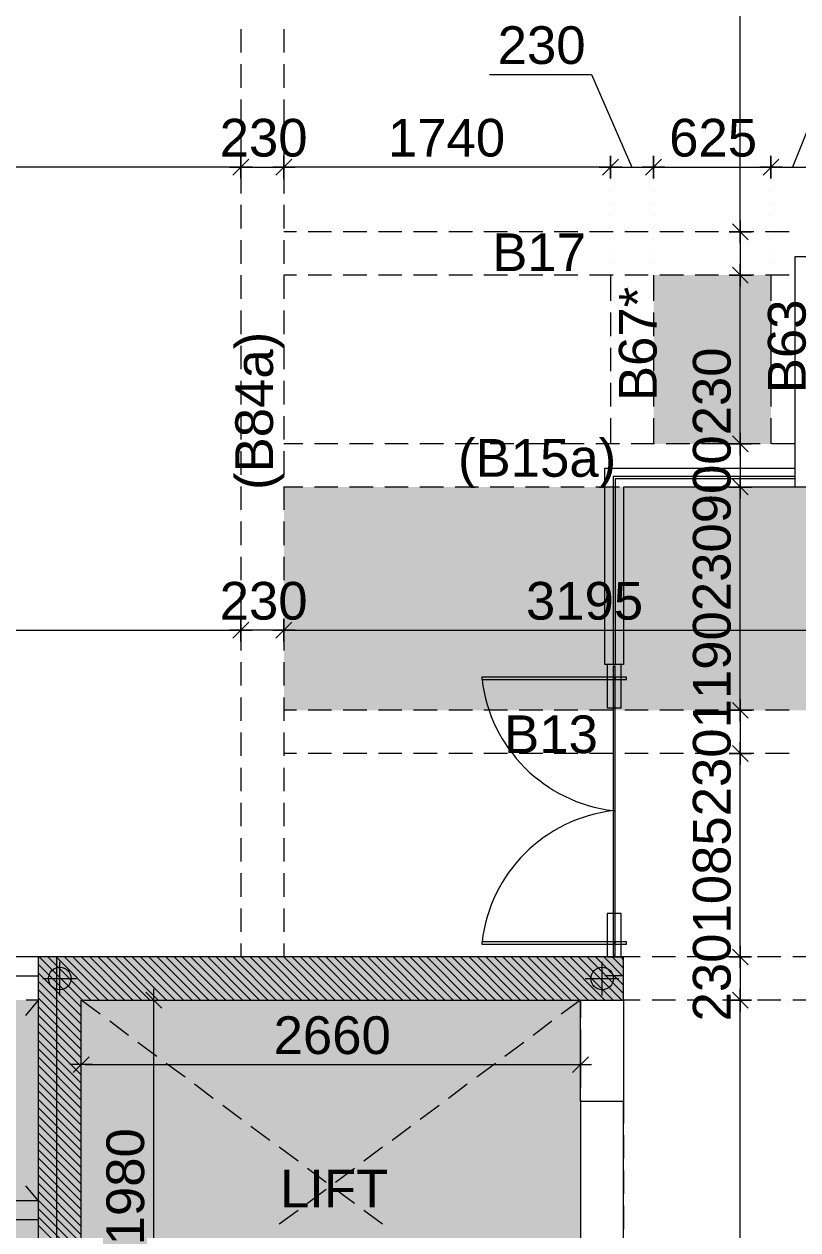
# Model space of a CAD drawing. Header units: millimetres. Extents: x -1303 to 98744, y -1303 to 90097.
# Drawn here: x 51084 to 55207, y 28153 to 34580 of the extents above; entities that cross this region are included whole.
import ezdxf

# ---------------------------------------------------------------- set-up
doc = ezdxf.new("R2010")
doc.units = ezdxf.units.MM
doc.layers.add('PDF_Geometry', color=7, linetype='Continuous')
doc.layers.add('PDF_Text', color=7, linetype='Continuous')
doc.layers.add('PDF_Solid Fills', color=192, linetype='Continuous', true_color=0xc2c0c0c0)
doc.styles.add('PDF ArialMT', font='arial.ttf')

msp = doc.modelspace()

# ---------------------------------------------------------------- hatches: boundary and pattern name
at = {"layer": 'PDF_Solid Fills', "true_color": 0x0000b2}
h = msp.add_hatch(color=33, dxfattribs=at)
h.paths.add_polyline_path([(22404.2843, 31942.72087), (22404.2843, 32112.74047), (19209.26177, 32112.74047), (19209.26177, 30922.67974), (22404.2843, 30922.67974), (22404.2843, 31642.7072), (21409.2932, 31642.7072), (21409.2932, 31942.72087)], flags=0)
h.paths.add_polyline_path([(11529.29261, 29607.70354), (11529.29261, 32397.68983), (12814.30857, 32397.68983), (12814.30857, 29607.70354)], flags=0)
h.paths.add_polyline_path([(12814.30857, 32627.71257), (12814.30857, 34142.75024), (8234.23832, 34142.75024), (8234.23832, 32627.71257)], flags=0)
h.paths.add_polyline_path([(12814.30857, 22167.74491), (12814.30857, 24957.72913), (11529.29261, 24957.72913), (11529.29261, 22167.74491)], flags=0)
h.paths.add_polyline_path([(8234.23832, 21937.72009), (8234.23832, 20422.68242), (12814.30857, 20422.68242), (12814.30857, 21937.72009)], flags=0)
h.paths.add_polyline_path([(21869.25605, 23642.75499), (21869.25605, 22452.69219), (19209.26177, 22452.69219), (19209.26177, 23642.75499)], flags=0)
h.paths.add_polyline_path([(23229.25373, 22452.69219), (23229.25373, 23642.75499), (25959.23687, 23642.75499), (25959.23687, 22452.69219)], flags=0)
h.paths.add_polyline_path([(32354.27376, 21952.6997), (32354.27376, 20422.68242), (36934.25928, 20422.68242), (36934.25928, 21952.6997)], flags=0)
h.paths.add_polyline_path([(33639.29074, 24957.72913), (33639.29074, 22182.72451), (32354.27376, 22182.72451), (32354.27376, 24957.72913)], flags=0)
h.paths.add_polyline_path([(26964.2984, 30922.67974), (26964.2984, 32112.74047), (30159.32092, 32112.74047), (30159.32092, 30922.67974)], flags=0)
h.paths.add_polyline_path([(28349.2614, 32342.68057), (28349.2614, 33242.7154), (27564.23691, 33242.7154), (27564.23691, 32342.68057)], flags=0)
h.paths.add_polyline_path([(40634.2682, 32627.71257), (40634.2682, 34142.75024), (36554.27309, 34142.75024), (36554.27309, 32627.71257)], flags=0)
h.paths.add_polyline_path([(36554.27309, 29607.70354), (36554.27309, 32397.68983), (37839.28802, 32397.68983), (37839.28802, 29607.70354)], flags=0)
h.paths.add_polyline_path([(41994.26382, 34142.75024), (41994.26382, 32627.71257), (46074.25892, 32627.71257), (46074.25892, 34142.75024)], flags=0)
h.paths.add_polyline_path([(46074.25892, 32397.68983), (46074.25892, 29607.70354), (44789.244, 29607.70354), (44789.244, 32397.68983)], flags=0)
h.paths.add_polyline_path([(45694.27273, 20422.68242), (45694.27273, 21952.6997), (50274.26033, 21952.6997), (50274.26033, 20422.68242)], flags=0)
h.paths.add_polyline_path([(48989.24127, 22182.72451), (48989.24127, 24957.72913), (50274.26033, 24957.72913), (50274.26033, 22182.72451)], flags=0)
h.paths.add_polyline_path([(52469.2958, 32112.74047), (52469.2958, 30922.67974), (55664.23361, 30922.67974), (55664.23361, 32112.74047)], flags=0)
h.paths.add_polyline_path([(55064.29717, 32342.68057), (55064.29717, 33242.7154), (54439.30655, 33242.7154), (54439.30655, 32342.68057)], flags=0)
h.paths.add_polyline_path([(63419.27024, 30922.67974), (63419.27024, 32112.74047), (60524.25933, 32112.74047), (60524.25933, 31222.69135), (60224.24978, 31222.69135), (60224.24978, 30922.67974)], flags=0)
h.paths.add_polyline_path([(60819.28118, 23642.75499), (60819.28118, 22452.69219), (63419.27024, 22452.69219), (63419.27024, 23642.75499)], flags=0)
h.paths.add_polyline_path([(56669.29721, 23642.75499), (56669.29721, 22452.69219), (59359.2507, 22452.69219), (59359.2507, 23642.75499)], flags=0)
h.paths.add_polyline_path([(71099.24354, 29607.70354), (71099.24354, 32397.68983), (69814.31126, 32397.68983), (69814.31126, 29607.70354)], flags=0)
h.paths.add_polyline_path([(71099.24354, 22167.74491), (71099.24354, 24957.72913), (69814.31126, 24957.72913), (69814.31126, 22167.74491)], flags=0)
h.paths.add_polyline_path([(69814.31126, 21937.72009), (69814.31126, 20422.68242), (74394.29472, 20422.68242), (74394.29472, 21937.72009)], flags=0)
h.paths.add_polyline_path([(69814.31126, 34142.75024), (69814.31126, 32627.71257), (74394.29472, 32627.71257), (74394.29472, 34142.75024)], flags=0)
at = {"layer": 'PDF_Solid Fills'}
msp.add_hatch(color=256, dxfattribs=at).paths.add_polyline_path([(56669.29721, 25187.75188), (51389.25565, 25187.75188), (51389.25565, 29377.68079), (54279.27061, 29377.68079), (54279.27061, 29607.70354), (51159.31349, 29607.70354), (51159.31349, 25187.75188), (50274.26033, 25187.75188), (50274.26033, 24957.72913), (51159.31349, 24957.72913), (56669.29721, 24957.72913)])
at = {"layer": 'PDF_Solid Fills', "true_color": 0x00007f}
h = msp.add_hatch(color=254, dxfattribs=at)
h.paths.add_polyline_path([(31469.30117, 29377.68079), (31469.30117, 25187.75188), (33129.31253, 25187.75188), (33129.31253, 29377.68079)], flags=0)
h.paths.add_polyline_path([(33359.25057, 25187.75188), (33359.25057, 29377.68079), (36934.25928, 29377.68079), (36934.25928, 25187.75188)], flags=0)
h.paths.add_polyline_path([(37164.2841, 25187.75188), (37164.2841, 29377.68079), (40934.27775, 29377.68079), (40934.27775, 25187.75188)], flags=0)
h.paths.add_polyline_path([(41164.30255, 25182.67534), (41164.30255, 29377.68079), (45464.24791, 29377.68079), (45464.24791, 25182.67534)], flags=0)
h.paths.add_polyline_path([(45694.27273, 29377.68079), (45694.27273, 25187.75188), (49039.2587, 25187.75188), (49039.2587, 29377.68079)], flags=0)
h.paths.add_polyline_path([(49269.28352, 25187.75188), (49269.28352, 29377.68079), (51159.31349, 29377.68079), (51159.31349, 25187.75188)], flags=0)
h.paths.add_polyline_path([(41164.30255, 21382.72041), (41164.30255, 24957.72913), (45464.24791, 24957.72913), (45464.24791, 21382.72041)], flags=0)
h.paths.add_polyline_path([(37164.2841, 24957.72913), (37164.2841, 21382.72041), (40934.27775, 21382.72041), (40934.27775, 24957.72913)], flags=0)
h.paths.add_polyline_path([(40934.27775, 19182.68898), (40934.27775, 21152.69766), (37164.2841, 21152.69766), (37164.2841, 18512.67482), (40864.28888, 18512.67482), (40864.28888, 19182.68898)], flags=0)
h.paths.add_polyline_path([(41164.30255, 21152.69766), (41164.30255, 18512.67482), (43234.25726, 18512.67482), (43234.25726, 21152.69766)], flags=0)
h.paths.add_polyline_path([(41164.30255, 18282.73679), (45464.24791, 18282.73679), (45464.24791, 15760.43508), (41164.30255, 15663.95813)], flags=0)
h.paths.add_polyline_path([(37164.2841, 18282.73679), (40934.27775, 18282.73679), (40934.27775, 15658.79481), (37164.2841, 15574.16518)], flags=0)
h.paths.add_polyline_path([(12814.30857, 29377.68079), (12814.30857, 25187.75188), (8234.23832, 25187.75188), (8234.23832, 29377.68079)], flags=0)
h.paths.add_polyline_path([(13044.24764, 25187.75188), (13044.24764, 29377.68079), (15954.23712, 29377.68079), (15954.23712, 25187.75188)], flags=0)
h.paths.add_polyline_path([(16184.2609, 29377.68079), (16184.2609, 25187.75188), (18909.25016, 25187.75188), (18909.25016, 29377.68079)], flags=0)
h.paths.add_polyline_path([(66559.28558, 25187.75188), (66559.28558, 29377.68079), (63649.29506, 29377.68079), (63649.29506, 25187.75188)], flags=0)
h.paths.add_polyline_path([(66789.30626, 25187.75188), (66789.30626, 29377.68079), (69584.28231, 29377.68079), (69584.28231, 25187.75188)], flags=0)
h.paths.add_polyline_path([(69814.31126, 29377.68079), (69814.31126, 25187.75188), (74394.29472, 25187.75188), (74394.29472, 29377.68079)], flags=0)

# ---------------------------------------------------------------- linework, layer by layer
at = {"layer": 'PDF_Geometry', "color": 9, "lineweight": 0, "true_color": 0xc0c0c0}
for points in [[(59993.71669, 37062.47235), (59993.71669, 29607.44939), (56568.7582, 29607.44939), (56568.7582, 25187.24567), (51259.09215, 25187.24567), (51259.09215, 29607.44939), (43873.46715, 29607.44939), (43873.46715, 29507.58809), (43991.1015, 29449.19241), (43991.1015, 28665.52331), (44062.18955, 28674.83133)], [(55894.25843, 37062.47235), (55894.25843, 32112.48633), (55193.52677, 32112.48633), (55193.52677, 33342.15521), (55793.55, 33342.15521)], [(55193.52677, 32112.48633), (54278.67969, 32112.48633), (54278.67969, 31167.17382), (54178.81425, 31167.17382), (54178.81425, 32212.3497), (55193.52677, 32212.3497)], [(55193.52677, 32168.34271), (54222.82331, 32168.34271), (54222.82331, 31167.17382)], [(55193.52677, 32156.49539), (54234.67063, 32156.49539), (54234.67063, 31167.17382)], [(54278.67969, 29607.44939), (54178.81425, 29607.44939)], [(48628.80502, 29077.66918), (48628.80502, 29507.58809), (50158.90701, 29507.58809), (50158.90701, 29207.15292), (50258.77245, 29207.15292), (50258.77245, 29507.58809), (51159.23084, 29507.58809), (51159.23084, 28307.53958), (50258.77245, 28307.53958), (50258.77245, 28607.12763), (50158.90701, 28607.12763), (50158.90701, 28307.53958), (48528.94371, 28307.53958), (48528.94371, 28207.6762), (51159.23084, 28207.6762), (51159.23084, 25187.24567), (50274.00412, 25187.24567), (50274.00412, 20282.11171)], [(54278.67969, 29507.58809), (54178.81425, 29507.58809)], [(51159.23084, 29376.41217), (51091.52714, 29296.01403)], [(51490.13351, 29301.93769), (51388.57796, 29377.25722)], [(54278.67969, 29377.25722), (54278.67969, 28837.31979), (54048.48545, 28837.31979), (54048.48545, 29377.25722), (53946.9299, 29301.93769)], [(51640.77258, 29189.37987), (51540.91128, 29264.69941)], [(53896.99925, 29264.69941), (53797.13794, 29189.37987)], [(51791.4158, 29077.66918), (51690.70324, 29152.14366)], [(53746.36016, 29152.14366), (53646.49473, 29077.66918)], [(51942.05488, 28965.95848), (51841.34646, 29040.4309)], [(53596.56408, 29040.4309), (53495.85565, 28965.95848)], [(52091.85097, 28853.40067), (51991.98553, 28928.7202)], [(53445.92499, 28928.7202), (53345.21244, 28853.40067)], [(52242.49006, 28741.68997), (52142.62875, 28816.16239)], [(53295.28178, 28816.16239), (53195.42048, 28741.68997)], [(52393.12914, 28629.97721), (52292.42071, 28704.4517)], [(53144.6427, 28704.4517), (53044.77726, 28629.97721)], [(52543.77235, 28518.26652), (52443.06392, 28592.741)], [(52994.8466, 28592.741), (52894.13818, 28518.26652)], [(52693.56431, 28405.7087), (52593.703, 28480.18319)], [(52844.20753, 28480.18319), (52744.34209, 28405.7087)], [(51091.52714, 28387.93772), (51159.23084, 28307.53958)], [(52693.56431, 28368.47249), (52593.703, 28293.99801)], [(52844.20753, 28293.99801), (52744.34209, 28368.47249)], [(52543.77235, 28256.7618), (52443.06392, 28182.28732)], [(52994.8466, 28182.28732), (52894.13818, 28256.7618)]]:
    msp.add_lwpolyline(points, dxfattribs=at)
at = {"layer": 'PDF_Geometry', "color": 122, "lineweight": 0, "true_color": 0x00b88a}
for points in [[(54900.70745, 33512.25953), (54900.70745, 33491.94924), (54900.70745, 37042.16206), (54900.70745, 37022.6989)], [(53563.55935, 34311.1665), (54106.87907, 34311.1665), (54323.53174, 33817.7733)], [(55895.10555, 34246.00004), (55350.93458, 34246.00004), (55179.13809, 33817.7733)], [(52198.481, 33817.7733), (52218.79541, 33817.7733), (49288.9161, 33817.7733), (49309.22638, 33817.7733)], [(52239.1057, 33817.7733), (52468.45281, 33817.7733)], [(54188.97146, 33817.7733), (52488.7631, 33817.7733), (52509.07338, 33817.7733)], [(54228.74903, 33817.7733), (54419.16569, 33817.7733)], [(54458.93914, 33817.7733), (55043.73068, 33817.7733)], [(55083.50826, 33817.7733), (55273.92492, 33817.7733), (55253.61051, 33817.7733)], [(54900.70745, 33472.48608), (54900.70745, 33242.29184)], [(54900.70745, 32382.45608), (54900.70745, 32362.14373), (54900.70745, 33221.98156), (54900.70745, 33202.51633)], [(54900.70745, 32342.68057), (54900.70745, 32112.48633)], [(54900.70745, 30962.37054), (54900.70745, 30942.06026), (54900.70745, 32092.17605), (54900.70745, 32072.71082)], [(49309.22638, 31349.12752), (49288.9161, 31349.12752), (52218.79541, 31349.12752), (52198.481, 31349.12752)], [(52468.45281, 31349.12752), (52239.1057, 31349.12752)], [(52509.07338, 31349.12752), (52488.7631, 31349.12752), (55643.75391, 31349.12752), (55623.44362, 31349.12752)], [(54900.70745, 30922.59503), (54900.70745, 30692.40286)], [(54900.70745, 29647.22698), (54900.70745, 29626.91462), (54900.70745, 30672.09051), (54900.70745, 30652.62528)], [(54900.70745, 29607.44939), (54900.70745, 29377.25722)], [(51716.09213, 29377.25722), (51835.42072, 29377.25722)], [(51818.4948, 29334.94241), (51733.01806, 29419.57204)], [(51775.33287, 29317.17143), (51775.33287, 29437.34509)], [(51775.33287, 27437.54661), (51775.33287, 27417.23632), (51775.33287, 29356.94694)], [(54900.70745, 25227.02118), (54900.70745, 25207.55595), (54900.70745, 29356.94694), (54900.70745, 29337.48171)], [(51430.89277, 29075.977), (51346.26314, 28991.34737)], [(51388.57796, 28973.57432), (51388.57796, 29093.74798)], [(54006.17064, 28991.34737), (54091.64739, 29075.977)], [(54048.48545, 29093.74798), (54048.48545, 28973.57432)], [(51448.66581, 29033.66219), (51328.49009, 29033.66219)], [(51408.88824, 29033.66219), (54029.0223, 29033.66219)], [(53989.24471, 29033.66219), (54108.57331, 29033.66219)]]:
    msp.add_lwpolyline(points, dxfattribs=at)
at = {"layer": 'PDF_Geometry', "color": 157, "lineweight": 0, "true_color": 0x3f5f7f}
for points in [[(52239.1057, 34553.20393), (52239.1057, 34428.80086)], [(52468.45281, 34553.20393), (52468.45281, 34428.80086)], [(52239.1057, 34366.17576), (52239.1057, 34240.92143)], [(52468.45281, 34366.17576), (52468.45281, 34240.92143)], [(52239.1057, 34178.29634), (52239.1057, 34053.88913)], [(52468.45281, 34178.29634), (52468.45281, 34053.88913)], [(52239.1057, 33991.26403), (52239.1057, 33866.01384)], [(52468.45281, 33991.26403), (52468.45281, 33866.01384)], [(52239.1057, 33803.38874), (52239.1057, 33678.13441)], [(52468.45281, 33803.38874), (52468.45281, 33678.13441)], [(52239.1057, 33616.35645), (52239.1057, 33491.10212)], [(52468.45281, 33616.35645), (52468.45281, 33491.10212)], [(52239.1057, 33428.47702), (52239.1057, 33303.22683)], [(52535.30939, 33472.48608), (52468.45281, 33472.48608)], [(52468.45281, 33428.47702), (52468.45281, 33303.22683)], [(52722.34169, 33472.48608), (52597.93449, 33472.48608)], [(52910.21698, 33472.48608), (52784.96679, 33472.48608)], [(53097.24928, 33472.48608), (52972.84208, 33472.48608)], [(53285.1287, 33472.48608), (53159.87437, 33472.48608)], [(53473.00399, 33472.48608), (53347.7538, 33472.48608)], [(53660.0363, 33472.48608), (53534.7861, 33472.48608)], [(53847.91572, 33472.48608), (53722.66139, 33472.48608)], [(54034.94389, 33472.48608), (53909.69369, 33472.48608)], [(54222.82331, 33472.48608), (54097.57311, 33472.48608)], [(54409.85561, 33472.48608), (54285.4484, 33472.48608)], [(54597.7309, 33472.48608), (54472.48071, 33472.48608)], [(54784.7632, 33472.48608), (54660.36013, 33472.48608)], [(54972.64263, 33472.48608), (54847.3883, 33472.48608)], [(55160.51792, 33472.48608), (55035.26772, 33472.48608)], [(52239.1057, 33241.44679), (52239.1057, 33116.19453)], [(52535.30939, 33242.29184), (52468.45281, 33242.29184)], [(52468.45281, 33241.44679), (52468.45281, 33116.19453)], [(52722.34169, 33242.29184), (52597.93449, 33242.29184)], [(52910.21698, 33242.29184), (52784.96679, 33242.29184)], [(53097.24928, 33242.29184), (52972.84208, 33242.29184)], [(53285.1287, 33242.29184), (53159.87437, 33242.29184)], [(53473.00399, 33242.29184), (53347.7538, 33242.29184)], [(53660.0363, 33242.29184), (53534.7861, 33242.29184)], [(53847.91572, 33242.29184), (53722.66139, 33242.29184)], [(54034.94389, 33242.29184), (53909.69369, 33242.29184)], [(54222.82331, 33242.29184), (54097.57311, 33242.29184)], [(54208.43462, 33242.29184), (54208.43462, 33105.19226)], [(54409.85561, 33242.29184), (54285.4484, 33242.29184)], [(54438.62886, 33242.29184), (54438.62886, 33105.19226)], [(54597.7309, 33242.29184), (54472.48071, 33242.29184)], [(54784.7632, 33242.29184), (54660.36013, 33242.29184)], [(54972.64263, 33242.29184), (54847.3883, 33242.29184)], [(55160.51792, 33242.29184), (55035.26772, 33242.29184)], [(55064.04097, 33242.29184), (55064.04097, 33105.19226)], [(52239.1057, 33053.56943), (52239.1057, 32928.31717)], [(52468.45281, 33053.56943), (52468.45281, 32928.31717)], [(54208.43462, 33042.56717), (54208.43462, 32917.3149)], [(54438.62886, 33042.56717), (54438.62886, 32917.3149)], [(55064.04097, 33042.56717), (55064.04097, 32917.3149)], [(52239.1057, 32865.69), (52239.1057, 32741.28487)], [(52468.45281, 32865.69), (52468.45281, 32741.28487)], [(54208.43462, 32854.68981), (54208.43462, 32729.43755)], [(54438.62886, 32854.68981), (54438.62886, 32729.43755)], [(55064.04097, 32854.68981), (55064.04097, 32729.43755)], [(52239.1057, 32678.65977), (52239.1057, 32553.40751)], [(52468.45281, 32678.65977), (52468.45281, 32553.40751)], [(54208.43462, 32667.65751), (54208.43462, 32542.40525)], [(54438.62886, 32667.65751), (54438.62886, 32542.40525)], [(55064.04097, 32667.65751), (55064.04097, 32542.40525)], [(52239.1057, 32490.78242), (52239.1057, 32366.37521)], [(52468.45281, 32490.78242), (52468.45281, 32366.37521)], [(54208.43462, 32479.78015), (54208.43462, 32342.68057)], [(54438.62886, 32479.78015), (54438.62886, 32342.68057)], [(55064.04097, 32479.78015), (55064.04097, 32342.68057)], [(52569.16124, 32342.68057), (52468.45281, 32342.68057)], [(52756.19354, 32342.68057), (52630.93921, 32342.68057)], [(52944.06883, 32342.68057), (52818.81864, 32342.68057)], [(53131.10113, 32342.68057), (53006.69393, 32342.68057)], [(53318.98055, 32342.68057), (53193.72623, 32342.68057)], [(53506.00873, 32342.68057), (53381.60565, 32342.68057)], [(53693.88815, 32342.68057), (53568.63795, 32342.68057)], [(53881.76757, 32342.68057), (53756.51324, 32342.68057)], [(54068.79574, 32342.68057), (53943.54554, 32342.68057)], [(54256.67516, 32342.68057), (54131.42496, 32342.68057)], [(54443.70746, 32342.68057), (54318.45314, 32342.68057)], [(54631.58275, 32342.68057), (54506.33256, 32342.68057)], [(54818.61505, 32342.68057), (54694.21198, 32342.68057)], [(55006.49448, 32342.68057), (54881.24015, 32342.68057)], [(55193.52677, 32342.68057), (55069.11957, 32342.68057)], [(52239.1057, 32303.75011), (52239.1057, 32178.49785)], [(52468.45281, 32303.75011), (52468.45281, 32178.49785)], [(52239.1057, 32115.87276), (52239.1057, 31990.6205)], [(52468.45281, 32115.87276), (52468.45281, 31990.6205)], [(52569.16124, 32112.48633), (52468.45281, 32112.48633)], [(52756.19354, 32112.48633), (52630.93921, 32112.48633)], [(52944.06883, 32112.48633), (52818.81864, 32112.48633)], [(53131.10113, 32112.48633), (53006.69393, 32112.48633)], [(53318.98055, 32112.48633), (53193.72623, 32112.48633)], [(53506.00873, 32112.48633), (53381.60565, 32112.48633)], [(53693.88815, 32112.48633), (53568.63795, 32112.48633)], [(53881.76757, 32112.48633), (53756.51324, 32112.48633)], [(54068.79574, 32112.48633), (53943.54554, 32112.48633)], [(54256.67516, 32112.48633), (54131.42496, 32112.48633)], [(54443.70746, 32112.48633), (54318.45314, 32112.48633)], [(54631.58275, 32112.48633), (54506.33256, 32112.48633)], [(54818.61505, 32112.48633), (54694.21198, 32112.48633)], [(55006.49448, 32112.48633), (54881.24015, 32112.48633)], [(55193.52677, 32112.48633), (55069.11957, 32112.48633)], [(52239.1057, 31928.84046), (52239.1057, 31803.58819)], [(52468.45281, 31928.84046), (52468.45281, 31803.58819)], [(52239.1057, 31740.9631), (52239.1057, 31615.71084)], [(52468.45281, 31740.9631), (52468.45281, 31615.71084)], [(52239.1057, 31553.9308), (52239.1057, 31428.68061)], [(52468.45281, 31553.9308), (52468.45281, 31428.68061)], [(52239.1057, 31366.05344), (52239.1057, 31240.80118)], [(52468.45281, 31366.05344), (52468.45281, 31240.80118)], [(52239.1057, 31178.17608), (52239.1057, 31053.77095)], [(52468.45281, 31178.17608), (52468.45281, 31053.77095)], [(52239.1057, 30991.14378), (52239.1057, 30865.89359)], [(52468.45281, 30991.14378), (52468.45281, 30865.89359)], [(52535.30939, 30922.59503), (52468.45281, 30922.59503)], [(52722.34169, 30922.59503), (52597.93449, 30922.59503)], [(52910.21698, 30922.59503), (52784.96679, 30922.59503)], [(53097.24928, 30922.59503), (52972.84208, 30922.59503)], [(53285.1287, 30922.59503), (53159.87437, 30922.59503)], [(53473.00399, 30922.59503), (53347.7538, 30922.59503)], [(53660.0363, 30922.59503), (53534.7861, 30922.59503)], [(53847.91572, 30922.59503), (53722.66139, 30922.59503)], [(54034.94389, 30922.59503), (53909.69369, 30922.59503)], [(54222.82331, 30922.59503), (54097.57311, 30922.59503)], [(54409.85561, 30922.59503), (54285.4484, 30922.59503)], [(54597.7309, 30922.59503), (54472.48071, 30922.59503)], [(54784.7632, 30922.59503), (54660.36013, 30922.59503)], [(54972.64263, 30922.59503), (54847.3883, 30922.59503)], [(55160.51792, 30922.59503), (55035.26772, 30922.59503)], [(52239.1057, 30803.26643), (52239.1057, 30678.86129)], [(52468.45281, 30803.26643), (52468.45281, 30678.86129)], [(52535.30939, 30692.40286), (52468.45281, 30692.40286)], [(52722.34169, 30692.40286), (52597.93449, 30692.40286)], [(52910.21698, 30692.40286), (52784.96679, 30692.40286)], [(53097.24928, 30692.40286), (52972.84208, 30692.40286)], [(53285.1287, 30692.40286), (53159.87437, 30692.40286)], [(53473.00399, 30692.40286), (53347.7538, 30692.40286)], [(53660.0363, 30692.40286), (53534.7861, 30692.40286)], [(53847.91572, 30692.40286), (53722.66139, 30692.40286)], [(54034.94389, 30692.40286), (53909.69369, 30692.40286)], [(54222.82331, 30692.40286), (54097.57311, 30692.40286)], [(54409.85561, 30692.40286), (54285.4484, 30692.40286)], [(54597.7309, 30692.40286), (54472.48071, 30692.40286)], [(54784.7632, 30692.40286), (54660.36013, 30692.40286)], [(54972.64263, 30692.40286), (54847.3883, 30692.40286)], [(55160.51792, 30692.40286), (55035.26772, 30692.40286)], [(52239.1057, 30616.2362), (52239.1057, 30490.98393)], [(52468.45281, 30616.2362), (52468.45281, 30490.98393)], [(52239.1057, 30428.35677), (52239.1057, 30303.95163)], [(52468.45281, 30428.35677), (52468.45281, 30303.95163)], [(52239.1057, 30241.32654), (52239.1057, 30116.07428)], [(52468.45281, 30241.32654), (52468.45281, 30116.07428)], [(52239.1057, 30053.44918), (52239.1057, 29928.19692)], [(52468.45281, 30053.44918), (52468.45281, 29928.19692)], [(52239.1057, 29866.41688), (52239.1057, 29741.16462)], [(52468.45281, 29866.41688), (52468.45281, 29741.16462)], [(52239.1057, 29678.53952), (52239.1057, 29607.44939)], [(52468.45281, 29678.53952), (52468.45281, 29607.44939)], [(51159.23084, 29607.44939), (51094.91149, 29607.44939)], [(54367.5408, 29607.44939), (54278.67969, 29607.44939)], [(54555.41609, 29607.44939), (54430.16589, 29607.44939)], [(54742.44839, 29607.44939), (54617.1982, 29607.44939)], [(54930.32781, 29607.44939), (54805.07349, 29607.44939)], [(55117.36011, 29607.44939), (54992.95291, 29607.44939)], [(55305.2354, 29607.44939), (55179.98521, 29607.44939)], [(51159.23084, 29377.25722), (51094.91149, 29377.25722)], [(54048.48545, 29377.25722), (54048.48545, 29282.47246)], [(54367.5408, 29377.25722), (54278.67969, 29377.25722), (54278.67969, 29282.47246)], [(54555.41609, 29377.25722), (54430.16589, 29377.25722)], [(54742.44839, 29377.25722), (54617.1982, 29377.25722)], [(54930.32781, 29377.25722), (54805.07349, 29377.25722)], [(55117.36011, 29377.25722), (54992.95291, 29377.25722)], [(55305.2354, 29377.25722), (55179.98521, 29377.25722)], [(54048.48545, 29219.84736), (54048.48545, 29094.5951)], [(54278.67969, 29219.84736), (54278.67969, 29094.5951)], [(54048.48545, 29031.96793), (54048.48545, 28907.5628)], [(54278.67969, 29031.96793), (54278.67969, 28907.5628)], [(54048.48545, 28844.9377), (54048.48545, 28719.68544)], [(54278.67969, 28844.9377), (54278.67969, 28719.68544)], [(54048.48545, 28657.06035), (54048.48545, 28532.65314)], [(54278.67969, 28657.06035), (54278.67969, 28532.65314)], [(54048.48545, 28470.02805), (54048.48545, 28344.77578)], [(54278.67969, 28470.02805), (54278.67969, 28344.77578)], [(54048.48545, 28282.15069), (54048.48545, 28156.89843)], [(54278.67969, 28282.15069), (54278.67969, 28156.89843)]]:
    msp.add_lwpolyline(points, dxfattribs=at)
at = {"layer": 'PDF_Geometry', "color": 122, "lineweight": 0, "true_color": 0x00b88a}
for points in [[(52239.1057, 33757.68544), (52239.1057, 33877.86116)], [(52468.45281, 33877.86116), (52468.45281, 33757.68544)], [(54208.43462, 33877.86116), (54208.43462, 33757.68544)], [(54438.62886, 33877.86116), (54438.62886, 33757.68544)], [(55064.04097, 33877.86116), (55064.04097, 33757.68544)], [(52299.19356, 33817.7733), (52179.01784, 33817.7733)], [(52281.42051, 33860.08811), (52196.79089, 33775.45848)], [(52409.21207, 33817.7733), (52528.53654, 33817.7733)], [(52426.138, 33775.45848), (52511.61062, 33860.08811)], [(54149.19388, 33817.7733), (54268.52248, 33817.7733)], [(54166.11981, 33775.45848), (54251.59655, 33860.08811)], [(54378.54099, 33817.7733), (54498.71672, 33817.7733)], [(54396.31404, 33775.45848), (54480.94367, 33860.08811)], [(55003.95311, 33817.7733), (55124.12883, 33817.7733)], [(55021.72615, 33775.45848), (55106.35578, 33860.08811)], [(54943.02226, 33430.17127), (54858.39263, 33514.80089)], [(54900.70745, 33412.39822), (54900.70745, 33532.57394)], [(54840.61958, 33472.48608), (54960.7953, 33472.48608)], [(54900.70745, 33302.3797), (54900.70745, 33182.20605)], [(54960.7953, 33242.29184), (54840.61958, 33242.29184)], [(54858.39263, 33284.60665), (54943.02226, 33199.97703)], [(54900.70745, 32282.59271), (54900.70745, 32401.92131)], [(54840.61958, 32342.68057), (54960.7953, 32342.68057)], [(54943.02226, 32299.51863), (54858.39263, 32384.99538)], [(54858.39263, 32154.80114), (54943.02226, 32070.17152)], [(54900.70745, 32172.57419), (54900.70745, 32052.40054)], [(54960.7953, 32112.48633), (54840.61958, 32112.48633)], [(52281.42051, 31392.28945), (52196.79089, 31306.8127)], [(52239.1057, 31289.88678), (52239.1057, 31409.21538)], [(52426.138, 31306.8127), (52511.61062, 31392.28945)], [(52468.45281, 31409.21538), (52468.45281, 31289.88678)], [(52299.19356, 31349.12752), (52179.01784, 31349.12752)], [(52409.21207, 31349.12752), (52528.53654, 31349.12752)], [(54900.70745, 30862.50716), (54900.70745, 30982.68082)], [(54840.61958, 30922.59503), (54960.7953, 30922.59503)], [(54943.02226, 30880.28022), (54858.39263, 30964.90984)], [(54858.39263, 30734.71767), (54943.02226, 30650.08805)], [(54900.70745, 30752.48865), (54900.70745, 30632.315)], [(54960.7953, 30692.40286), (54840.61958, 30692.40286)], [(54943.02226, 29565.13458), (54858.39263, 29649.76421)], [(54900.70745, 29547.3636), (54900.70745, 29667.53726)], [(54840.61958, 29607.44939), (54960.7953, 29607.44939)], [(54960.7953, 29377.25722), (54840.61958, 29377.25722)], [(54858.39263, 29419.57204), (54943.02226, 29334.94241)], [(54900.70745, 29437.34509), (54900.70745, 29317.17143)]]:
    msp.add_lwpolyline(points, close=True, dxfattribs=at)
at = {"layer": 'PDF_Geometry', "lineweight": 0}
for points in [[(52239.1057, 33817.7733), (52239.1057, 33817.7733)], [(52239.1057, 33817.7733), (52239.1057, 33817.7733)], [(52468.45281, 33817.7733), (52468.45281, 33817.7733)], [(52468.45281, 33817.7733), (52468.45281, 33817.7733)], [(54208.43462, 33817.7733), (54208.43462, 33817.7733)], [(54208.43462, 33817.7733), (54208.43462, 33817.7733)], [(54438.62886, 33817.7733), (54438.62886, 33817.7733)], [(54438.62886, 33817.7733), (54438.62886, 33817.7733)], [(55064.04097, 33817.7733), (55064.04097, 33817.7733)], [(55064.04097, 33817.7733), (55064.04097, 33817.7733)], [(54208.43462, 33749.22248), (54208.43462, 33749.22248)], [(54208.43462, 33749.22248), (54208.43462, 33749.22248)], [(54438.62886, 33749.22248), (54438.62886, 33749.22248)], [(54438.62886, 33749.22248), (54438.62886, 33749.22248)], [(55064.04097, 33749.22248), (55064.04097, 33749.22248)], [(55064.04097, 33749.22248), (55064.04097, 33749.22248)], [(52239.1057, 33744.991), (52239.1057, 33744.991)], [(52239.1057, 33744.991), (52239.1057, 33744.991)], [(52239.1057, 33682.3659), (52239.1057, 33682.3659)], [(52239.1057, 33682.3659), (52239.1057, 33682.3659)], [(52468.45281, 33739.0694), (52468.45281, 33739.0694)], [(52468.45281, 33739.0694), (52468.45281, 33739.0694)], [(54208.43462, 33686.59738), (54208.43462, 33686.59738)], [(54208.43462, 33686.59738), (54208.43462, 33686.59738)], [(54438.62886, 33686.59738), (54438.62886, 33686.59738)], [(54438.62886, 33686.59738), (54438.62886, 33686.59738)], [(55064.04097, 33686.59738), (55064.04097, 33686.59738)], [(55064.04097, 33686.59738), (55064.04097, 33686.59738)], [(52239.1057, 33619.7408), (52239.1057, 33619.7408)], [(52239.1057, 33619.7408), (52239.1057, 33619.7408)], [(52468.45281, 33676.4443), (52468.45281, 33676.4443)], [(52468.45281, 33676.4443), (52468.45281, 33676.4443)], [(54208.43462, 33623.97228), (54208.43462, 33623.97228)], [(54208.43462, 33623.97228), (54208.43462, 33623.97228)], [(54438.62886, 33623.97228), (54438.62886, 33623.97228)], [(54438.62886, 33623.97228), (54438.62886, 33623.97228)], [(55064.04097, 33623.97228), (55064.04097, 33623.97228)], [(55064.04097, 33623.97228), (55064.04097, 33623.97228)], [(52239.1057, 33557.11571), (52239.1057, 33557.11571)], [(52239.1057, 33557.11571), (52239.1057, 33557.11571)], [(52468.45281, 33613.81508), (52468.45281, 33613.81508)], [(52468.45281, 33613.81508), (52468.45281, 33613.81508)], [(54208.43462, 33561.34719), (54208.43462, 33561.34719)], [(54208.43462, 33561.34719), (54208.43462, 33561.34719)], [(54438.62886, 33561.34719), (54438.62886, 33561.34719)], [(54438.62886, 33561.34719), (54438.62886, 33561.34719)], [(55064.04097, 33561.34719), (55064.04097, 33561.34719)], [(55064.04097, 33561.34719), (55064.04097, 33561.34719)], [(52468.45281, 33551.18998), (52468.45281, 33551.18998)], [(52468.45281, 33551.18998), (52468.45281, 33551.18998)], [(54208.43462, 33498.72209), (54208.43462, 33498.72209)], [(54208.43462, 33498.72209), (54208.43462, 33498.72209)], [(54438.62886, 33498.72209), (54438.62886, 33498.72209)], [(54438.62886, 33498.72209), (54438.62886, 33498.72209)], [(55064.04097, 33498.72209), (55064.04097, 33498.72209)], [(55064.04097, 33498.72209), (55064.04097, 33498.72209)], [(52239.1057, 33484.3334), (52239.1057, 33484.3334)], [(52239.1057, 33484.3334), (52239.1057, 33484.3334)], [(52468.45281, 33472.48608), (52468.45281, 33472.48608)], [(52468.45281, 33472.48608), (52468.45281, 33472.48608)], [(54208.43462, 33436.09286), (54208.43462, 33436.09286)], [(54208.43462, 33436.09286), (54208.43462, 33436.09286)], [(54438.62886, 33436.09286), (54438.62886, 33436.09286)], [(54438.62886, 33436.09286), (54438.62886, 33436.09286)], [(54900.70745, 33472.48608), (54900.70745, 33472.48608)], [(54900.70745, 33472.48608), (54900.70745, 33472.48608)], [(54970.10126, 33472.48608), (54970.10126, 33472.48608)], [(54970.10126, 33472.48608), (54970.10126, 33472.48608)], [(55032.73048, 33472.48608), (55032.73048, 33472.48608)], [(55032.73048, 33472.48608), (55032.73048, 33472.48608)], [(55064.04097, 33436.09286), (55064.04097, 33436.09286)], [(55064.04097, 33436.09286), (55064.04097, 33436.09286)], [(55094.50846, 33472.48608), (55094.50846, 33472.48608)], [(55094.50846, 33472.48608), (55094.50846, 33472.48608)], [(55157.13355, 33472.48608), (55157.13355, 33472.48608)], [(55157.13355, 33472.48608), (55157.13355, 33472.48608)], [(54208.43462, 33373.46776), (54208.43462, 33373.46776)], [(54208.43462, 33373.46776), (54208.43462, 33373.46776)], [(54438.62886, 33373.46776), (54438.62886, 33373.46776)], [(54438.62886, 33373.46776), (54438.62886, 33373.46776)], [(55064.04097, 33373.46776), (55064.04097, 33373.46776)], [(55064.04097, 33373.46776), (55064.04097, 33373.46776)], [(54208.43462, 33311.68979), (54208.43462, 33311.68979)], [(54208.43462, 33311.68979), (54208.43462, 33311.68979)], [(54438.62886, 33311.68979), (54438.62886, 33311.68979)], [(54438.62886, 33311.68979), (54438.62886, 33311.68979)], [(55064.04097, 33311.68979), (55064.04097, 33311.68979)], [(55064.04097, 33311.68979), (55064.04097, 33311.68979)], [(54208.43462, 33242.29184), (54208.43462, 33242.29184)], [(54208.43462, 33242.29184), (54208.43462, 33242.29184)], [(54438.62886, 33242.29184), (54438.62886, 33242.29184)], [(54438.62886, 33242.29184), (54438.62886, 33242.29184)], [(54900.70745, 33242.29184), (54900.70745, 33242.29184)], [(54900.70745, 33242.29184), (54900.70745, 33242.29184)], [(54970.10126, 33242.29184), (54970.10126, 33242.29184)], [(54970.10126, 33242.29184), (54970.10126, 33242.29184)], [(55032.73048, 33242.29184), (55032.73048, 33242.29184)], [(55032.73048, 33242.29184), (55032.73048, 33242.29184)], [(55064.04097, 33242.29184), (55064.04097, 33242.29184)], [(55064.04097, 33242.29184), (55064.04097, 33242.29184)], [(55094.50846, 33242.29184), (55094.50846, 33242.29184)], [(55094.50846, 33242.29184), (55094.50846, 33242.29184)], [(55157.13355, 33242.29184), (55157.13355, 33242.29184)], [(55157.13355, 33242.29184), (55157.13355, 33242.29184)], [(54900.70745, 32342.68057), (54900.70745, 32342.68057)], [(54900.70745, 32342.68057), (54900.70745, 32342.68057)], [(54982.7957, 32342.68057), (54982.7957, 32342.68057)], [(54982.7957, 32342.68057), (54982.7957, 32342.68057)], [(55064.04097, 32342.68057), (55064.04097, 32342.68057)], [(55064.04097, 32342.68057), (55064.04097, 32342.68057)], [(52239.1057, 32112.48633), (52239.1057, 32112.48633)], [(52239.1057, 32112.48633), (52239.1057, 32112.48633)], [(52468.45281, 32112.48633), (52468.45281, 32112.48633)], [(52468.45281, 32112.48633), (52468.45281, 32112.48633)], [(54900.70745, 32112.48633), (54900.70745, 32112.48633)], [(54900.70745, 32112.48633), (54900.70745, 32112.48633)], [(54982.7957, 32112.48633), (54982.7957, 32112.48633)], [(54982.7957, 32112.48633), (54982.7957, 32112.48633)], [(55064.04097, 32112.48633), (55064.04097, 32112.48633)], [(55064.04097, 32112.48633), (55064.04097, 32112.48633)], [(52239.1057, 32043.09045), (52239.1057, 32043.09045)], [(52239.1057, 32043.09045), (52239.1057, 32043.09045)], [(52468.45281, 32043.09045), (52468.45281, 32043.09045)], [(52468.45281, 32043.09045), (52468.45281, 32043.09045)], [(52239.1057, 31981.31041), (52239.1057, 31981.31041)], [(52239.1057, 31981.31041), (52239.1057, 31981.31041)], [(52468.45281, 31981.31041), (52468.45281, 31981.31041)], [(52468.45281, 31981.31041), (52468.45281, 31981.31041)], [(52239.1057, 31918.68531), (52239.1057, 31918.68531)], [(52239.1057, 31918.68531), (52239.1057, 31918.68531)], [(52468.45281, 31918.68531), (52468.45281, 31918.68531)], [(52468.45281, 31918.68531), (52468.45281, 31918.68531)], [(52239.1057, 31856.06022), (52239.1057, 31856.06022)], [(52239.1057, 31856.06022), (52239.1057, 31856.06022)], [(52468.45281, 31856.06022), (52468.45281, 31856.06022)], [(52468.45281, 31856.06022), (52468.45281, 31856.06022)], [(52239.1057, 31793.43305), (52239.1057, 31793.43305)], [(52239.1057, 31793.43305), (52239.1057, 31793.43305)], [(52468.45281, 31793.43305), (52468.45281, 31793.43305)], [(52468.45281, 31793.43305), (52468.45281, 31793.43305)], [(52239.1057, 31730.80796), (52239.1057, 31730.80796)], [(52239.1057, 31730.80796), (52239.1057, 31730.80796)], [(52468.45281, 31730.80796), (52468.45281, 31730.80796)], [(52468.45281, 31730.80796), (52468.45281, 31730.80796)], [(52239.1057, 31668.18079), (52239.1057, 31668.18079)], [(52239.1057, 31668.18079), (52239.1057, 31668.18079)], [(52468.45281, 31668.18079), (52468.45281, 31668.18079)], [(52468.45281, 31668.18079), (52468.45281, 31668.18079)], [(52239.1057, 31605.5557), (52239.1057, 31605.5557)], [(52239.1057, 31605.5557), (52239.1057, 31605.5557)], [(52468.45281, 31605.5557), (52468.45281, 31605.5557)], [(52468.45281, 31605.5557), (52468.45281, 31605.5557)], [(52239.1057, 31543.77566), (52239.1057, 31543.77566)], [(52239.1057, 31543.77566), (52239.1057, 31543.77566)], [(52468.45281, 31543.77566), (52468.45281, 31543.77566)], [(52468.45281, 31543.77566), (52468.45281, 31543.77566)], [(52239.1057, 31481.15056), (52239.1057, 31481.15056)], [(52239.1057, 31481.15056), (52239.1057, 31481.15056)], [(52468.45281, 31481.15056), (52468.45281, 31481.15056)], [(52468.45281, 31481.15056), (52468.45281, 31481.15056)], [(52239.1057, 31418.52339), (52239.1057, 31418.52339)], [(52239.1057, 31418.52339), (52239.1057, 31418.52339)], [(52468.45281, 31418.52339), (52468.45281, 31418.52339)], [(52468.45281, 31418.52339), (52468.45281, 31418.52339)], [(52239.1057, 31349.12752), (52239.1057, 31349.12752)], [(52239.1057, 31349.12752), (52239.1057, 31349.12752)], [(52468.45281, 31349.12752), (52468.45281, 31349.12752)], [(52468.45281, 31349.12752), (52468.45281, 31349.12752)], [(54900.70745, 30922.59503), (54900.70745, 30922.59503)], [(54900.70745, 30922.59503), (54900.70745, 30922.59503)], [(54970.10126, 30922.59503), (54970.10126, 30922.59503)], [(54970.10126, 30922.59503), (54970.10126, 30922.59503)], [(55032.73048, 30922.59503), (55032.73048, 30922.59503)], [(55032.73048, 30922.59503), (55032.73048, 30922.59503)], [(55094.50846, 30922.59503), (55094.50846, 30922.59503)], [(55094.50846, 30922.59503), (55094.50846, 30922.59503)], [(55157.13355, 30922.59503), (55157.13355, 30922.59503)], [(55157.13355, 30922.59503), (55157.13355, 30922.59503)], [(54900.70745, 30692.40286), (54900.70745, 30692.40286)], [(54900.70745, 30692.40286), (54900.70745, 30692.40286)], [(54970.10126, 30692.40286), (54970.10126, 30692.40286)], [(54970.10126, 30692.40286), (54970.10126, 30692.40286)], [(55032.73048, 30692.40286), (55032.73048, 30692.40286)], [(55032.73048, 30692.40286), (55032.73048, 30692.40286)], [(55094.50846, 30692.40286), (55094.50846, 30692.40286)], [(55094.50846, 30692.40286), (55094.50846, 30692.40286)], [(55157.13355, 30692.40286), (55157.13355, 30692.40286)], [(55157.13355, 30692.40286), (55157.13355, 30692.40286)], [(51159.23084, 29607.44939), (51159.23084, 29607.44939)], [(51159.23084, 29607.44939), (51159.23084, 29607.44939)], [(51159.23084, 29568.52101), (51388.57796, 29339.17389)], [(51165.15656, 29607.44939), (51395.34667, 29377.25722)], [(51210.00862, 29607.44939), (51440.20285, 29377.25722)], [(51254.86067, 29607.44939), (51485.0549, 29377.25722)], [(51299.71685, 29607.44939), (51529.90695, 29377.25722)], [(51344.56889, 29607.44939), (51574.76313, 29377.25722)], [(51389.42507, 29607.44939), (51619.61518, 29377.25722)], [(51434.27713, 29607.44939), (51664.47136, 29377.25722)], [(51479.12918, 29607.44939), (51709.32341, 29377.25722)], [(51524.83248, 29607.44939), (51754.17546, 29377.25722)], [(51569.68453, 29607.44939), (51799.03164, 29377.25722)], [(51614.53658, 29607.44939), (51843.88369, 29377.25722)], [(51659.39276, 29607.44939), (51888.73987, 29377.25722)], [(51704.2448, 29607.44939), (51934.43905, 29377.25722)], [(51749.10099, 29607.44939), (51979.29109, 29377.25722)], [(51793.95304, 29607.44939), (52024.14727, 29377.25722)], [(51838.80509, 29607.44939), (52068.99932, 29377.25722)], [(51883.66127, 29607.44939), (52113.85137, 29377.25722)], [(51928.51331, 29607.44939), (52158.70756, 29377.25722)], [(51973.36949, 29607.44939), (52203.5596, 29377.25722)], [(52018.22155, 29607.44939), (52248.41578, 29377.25722)], [(52063.0736, 29607.44939), (52293.26783, 29377.25722)], [(52107.92978, 29607.44939), (52338.11988, 29377.25722)], [(52152.78182, 29607.44939), (52382.97606, 29377.25722)], [(52197.638, 29607.44939), (52427.82811, 29377.25722)], [(52242.49006, 29607.44939), (52472.68429, 29377.25722)], [(52288.18922, 29607.44939), (52517.53634, 29377.25722)], [(52333.04541, 29607.44939), (52562.38839, 29377.25722)], [(52377.89746, 29607.44939), (52607.24457, 29377.25722)], [(52422.74951, 29607.44939), (52652.09662, 29377.25722)], [(52467.60569, 29607.44939), (52697.79579, 29377.25722)], [(52512.45773, 29607.44939), (52742.65198, 29377.25722)], [(52557.31392, 29607.44939), (52787.50402, 29377.25722)], [(52602.16597, 29607.44939), (52832.3602, 29377.25722)], [(52647.01802, 29607.44939), (52877.21225, 29377.25722)], [(52691.8742, 29607.44939), (52922.0643, 29377.25722)], [(52736.72624, 29607.44939), (52966.92049, 29377.25722)], [(52781.58243, 29607.44939), (53011.77253, 29377.25722)], [(52826.43448, 29607.44939), (53056.62871, 29377.25722)], [(52871.28653, 29607.44939), (53101.48076, 29377.25722)], [(52916.14271, 29607.44939), (53146.33281, 29377.25722)], [(52960.99475, 29607.44939), (53191.189, 29377.25722)], [(53005.85093, 29607.44939), (53236.04104, 29377.25722)], [(53050.70299, 29607.44939), (53280.89722, 29377.25722)], [(53096.40216, 29607.44939), (53325.74927, 29377.25722)], [(53141.25834, 29607.44939), (53370.60132, 29377.25722)], [(53186.11039, 29607.44939), (53415.4575, 29377.25722)], [(53230.96244, 29607.44939), (53460.30955, 29377.25722)], [(53275.81862, 29607.44939), (53506.00873, 29377.25722)], [(53320.67066, 29607.44939), (53550.86491, 29377.25722)], [(53365.52685, 29607.44939), (53595.71695, 29377.25722)], [(53410.3789, 29607.44939), (53640.57313, 29377.25722)], [(53455.23095, 29607.44939), (53685.42518, 29377.25722)], [(53500.08713, 29607.44939), (53730.27723, 29377.25722)], [(53544.93917, 29607.44939), (53775.13342, 29377.25722)], [(53589.79536, 29607.44939), (53819.98546, 29377.25722)], [(53634.64741, 29607.44939), (53864.84164, 29377.25722)], [(53679.49946, 29607.44939), (53909.69369, 29377.25722)], [(53724.35564, 29607.44939), (53954.54574, 29377.25722)], [(53769.20768, 29607.44939), (53999.40193, 29377.25722)], [(53814.06387, 29607.44939), (54044.25397, 29377.25722)], [(53858.91592, 29607.44939), (54089.11015, 29377.25722)], [(53904.61509, 29607.44939), (54133.9622, 29377.25722)], [(53949.47127, 29607.44939), (54178.81425, 29377.25722)], [(53994.32332, 29607.44939), (54223.67044, 29377.25722)], [(54039.17537, 29607.44939), (54268.52248, 29377.25722)], [(54084.03155, 29607.44939), (54278.67969, 29411.9562)], [(54128.8836, 29607.44939), (54278.67969, 29456.81032)], [(54173.73978, 29607.44939), (54278.67969, 29501.66236)], [(54218.59183, 29607.44939), (54278.67969, 29547.3636)], [(54263.44388, 29607.44939), (54278.67969, 29592.21772)], [(54900.70745, 29607.44939), (54900.70745, 29607.44939)], [(54900.70745, 29607.44939), (54900.70745, 29607.44939)], [(54970.10126, 29607.44939), (54970.10126, 29607.44939)], [(54970.10126, 29607.44939), (54970.10126, 29607.44939)], [(55032.73048, 29607.44939), (55032.73048, 29607.44939)], [(55032.73048, 29607.44939), (55032.73048, 29607.44939)], [(55094.50846, 29607.44939), (55094.50846, 29607.44939)], [(55094.50846, 29607.44939), (55094.50846, 29607.44939)], [(55157.13355, 29607.44939), (55157.13355, 29607.44939)], [(55157.13355, 29607.44939), (55157.13355, 29607.44939)], [(51159.23084, 29523.66689), (51388.57796, 29293.47472)], [(51159.23084, 29478.81278), (51388.57796, 29248.62061)], [(51159.23084, 29433.95866), (51388.57796, 29203.76649)], [(51159.23084, 29389.10662), (51388.57796, 29158.91237)], [(51159.23084, 29377.25722), (51159.23084, 29377.25722)], [(51159.23084, 29377.25722), (51159.23084, 29377.25722)], [(51388.57796, 29377.25722), (51388.57796, 29377.25722)], [(51388.57796, 29377.25722), (51388.57796, 29377.25722)], [(51457.12877, 29377.25722), (51457.12877, 29377.25722)], [(51519.75388, 29377.25722), (51519.75388, 29377.25722)], [(51582.37897, 29377.25722), (51582.37897, 29377.25722)], [(51645.00407, 29377.25722), (51645.00407, 29377.25722)], [(51707.62917, 29377.25722), (51707.62917, 29377.25722)], [(51775.33287, 29377.25722), (51775.33287, 29377.25722)], [(54048.48545, 29377.25722), (54048.48545, 29377.25722)], [(54900.70745, 29377.25722), (54900.70745, 29377.25722)], [(54900.70745, 29377.25722), (54900.70745, 29377.25722)], [(54970.10126, 29377.25722), (54970.10126, 29377.25722)], [(54970.10126, 29377.25722), (54970.10126, 29377.25722)], [(55032.73048, 29377.25722), (55032.73048, 29377.25722)], [(55032.73048, 29377.25722), (55032.73048, 29377.25722)], [(55094.50846, 29377.25722), (55094.50846, 29377.25722)], [(55094.50846, 29377.25722), (55094.50846, 29377.25722)], [(55157.13355, 29377.25722), (55157.13355, 29377.25722)], [(55157.13355, 29377.25722), (55157.13355, 29377.25722)], [(51159.23084, 29344.2525), (51388.57796, 29114.06033)], [(51159.23084, 29299.39838), (51388.57796, 29069.20621)], [(51159.23084, 29254.54427), (51388.57796, 29024.3521)], [(51388.57796, 29299.39838), (51388.57796, 29299.39838)], [(54048.48545, 29299.39838), (54048.48545, 29299.39838)], [(51159.23084, 29209.69015), (51388.57796, 28979.49798)], [(51388.57796, 29236.77329), (51388.57796, 29236.77329)], [(54048.48545, 29236.77329), (54048.48545, 29236.77329)], [(51159.23084, 29164.83811), (51388.57796, 28934.64386)], [(51159.23084, 29119.98399), (51388.57796, 28889.79182)], [(51388.57796, 29174.14612), (51388.57796, 29174.14612)], [(54048.48545, 29174.14612), (54048.48545, 29174.14612)], [(51159.23084, 29075.12987), (51388.57796, 28844.9377)], [(51388.57796, 29111.52103), (51388.57796, 29111.52103)], [(54048.48545, 29111.52103), (54048.48545, 29111.52103)], [(51159.23084, 29030.27576), (51388.57796, 28800.08359)], [(51388.57796, 29033.66219), (51388.57796, 29033.66219)], [(54048.48545, 29033.66219), (54048.48545, 29033.66219)], [(51159.23084, 28985.42164), (51388.57796, 28755.22947)], [(51159.23084, 28940.5696), (51388.57796, 28710.37535)], [(51159.23084, 28894.86835), (51388.57796, 28665.52331)], [(51159.23084, 28850.01424), (51388.57796, 28620.66919)], [(51159.23084, 28805.16219), (51388.57796, 28575.81508)], [(51159.23084, 28760.30808), (51388.57796, 28530.96096)], [(51159.23084, 28715.45396), (51388.57796, 28485.26179)], [(51159.23084, 28670.59984), (51388.57796, 28440.40768)], [(51159.23084, 28625.74573), (51388.57796, 28395.55356)], [(51159.23084, 28580.89369), (51388.57796, 28350.69944)], [(51159.23084, 28536.03957), (51388.57796, 28305.8474)], [(51159.23084, 28491.18545), (51388.57796, 28260.99328)], [(51159.23084, 28446.33134), (51388.57796, 28216.13917)], [(51159.23084, 28407.40295), (51159.23084, 28407.40295)], [(51159.23084, 28407.40295), (51159.23084, 28407.40295)], [(51159.23084, 28401.47722), (51388.57796, 28171.28505)], [(51159.23084, 28356.62518), (51388.57796, 28126.43093)], [(51388.57796, 28407.40295), (51388.57796, 28407.40295)], [(51388.57796, 28407.40295), (51388.57796, 28407.40295)], [(54048.48545, 28407.40295), (54048.48545, 28407.40295)], [(54048.48545, 28407.40295), (54048.48545, 28407.40295)], [(54278.67969, 28407.40295), (54278.67969, 28407.40295)], [(54278.67969, 28407.40295), (54278.67969, 28407.40295)], [(51159.23084, 28338.005), (51159.23084, 28338.005)], [(51159.23084, 28338.005), (51159.23084, 28338.005)], [(51159.23084, 28311.77106), (51388.57796, 28081.57889)], [(51388.57796, 28338.005), (51388.57796, 28338.005)], [(51388.57796, 28338.005), (51388.57796, 28338.005)], [(54048.48545, 28338.005), (54048.48545, 28338.005)], [(54048.48545, 28338.005), (54048.48545, 28338.005)], [(54278.67969, 28338.005), (54278.67969, 28338.005)], [(54278.67969, 28337.15995), (54278.67969, 28337.15995)], [(51159.23084, 28275.3799), (51159.23084, 28275.3799)], [(51159.23084, 28275.3799), (51159.23084, 28275.3799)], [(51159.23084, 28266.91694), (51388.57796, 28036.72477)], [(51159.23084, 28222.06283), (51388.57796, 27991.87066)], [(51388.57796, 28275.3799), (51388.57796, 28275.3799)], [(51388.57796, 28275.3799), (51388.57796, 28275.3799)], [(54048.48545, 28275.3799), (54048.48545, 28275.3799)], [(54048.48545, 28275.3799), (54048.48545, 28275.3799)], [(54278.67969, 28275.3799), (54278.67969, 28275.3799)], [(54278.67969, 28274.53278), (54278.67969, 28274.53278)], [(51159.23084, 28212.75481), (51159.23084, 28212.75481)], [(51159.23084, 28212.75481), (51159.23084, 28212.75481)], [(51159.23084, 28177.20871), (51388.57796, 27947.01654)], [(51388.57796, 28212.75481), (51388.57796, 28212.75481)], [(51388.57796, 28212.75481), (51388.57796, 28212.75481)], [(54048.48545, 28212.75481), (54048.48545, 28212.75481)], [(54048.48545, 28212.75481), (54048.48545, 28212.75481)], [(54278.67969, 28212.75481), (54278.67969, 28212.75481)], [(54278.67969, 28211.90769), (54278.67969, 28211.90769)]]:
    msp.add_lwpolyline(points, dxfattribs=at)
at = {"layer": 'PDF_Geometry', "color": 9, "lineweight": 0, "true_color": 0xc0c0c0}
for points in [[(54191.5087, 30935.28947), (54265.98277, 30935.28947), (54265.98277, 31167.17465), (54191.5087, 31167.17465)], [(54222.82331, 30386.88908), (54234.67146, 30386.88908), (54234.67146, 31157.01868), (54222.82331, 31157.01868)], [(53523.78177, 31085.93062), (54293.91137, 31085.93062), (54293.91137, 31098.62507), (53523.78177, 31098.62507)], [(54222.82331, 29617.60661), (54234.67146, 29617.60661), (54234.67146, 30386.88993), (54222.82331, 30386.88993)], [(54191.5087, 29607.44939), (54265.98277, 29607.44939), (54265.98277, 29839.33457), (54191.5087, 29839.33457)], [(53523.78177, 29676.00022), (54293.91137, 29676.00022), (54293.91137, 29688.69466), (53523.78177, 29688.69466)], [(54048.48545, 27937.70853), (54278.67804, 27937.70853), (54278.67804, 28837.32148), (54048.48545, 28837.32148)]]:
    msp.add_lwpolyline(points, close=True, dxfattribs=at)
for points in [[(53524.29004, 31086.69096, 0.3462976107), (54223.27786, 30387.71347, 0.3462648644), (53524.27765, 29688.71326)], [(54235.27808, 31092.71173, 0.4142562973), (54229.27797, 31098.71184, 0.4142560644), (54223.27786, 31092.71173, 0.4141980172), (54229.27797, 31086.71369, 0.4150568511), (54232.98052, 31092.69933), (54224.51755, 31092.69933)], [(54235.27808, 29682.71315, 0.4142560592), (54229.27797, 29688.71326, 0.4142558164), (54223.27786, 29682.71315, 0.414256348), (54229.27797, 29676.71305, 0.4147089287), (54232.98052, 29681.92388), (54224.51755, 29681.92388)]]:
    msp.add_lwpolyline(points, format="xyb", dxfattribs=at)
at = {"layer": 'PDF_Geometry', "color": 5, "lineweight": 0}
for points in [[(50274.00412, 24957.05143), (55468.57306, 24957.05143), (55468.57306, 24887.65555), (56668.61951, 24887.65555), (56668.61951, 25187.24567), (51388.57796, 25187.24567), (51388.57796, 29377.25722), (54278.67969, 29377.25722), (54278.67969, 29607.44939), (51159.23084, 29607.44939), (51159.23084, 25187.24567), (50274.00412, 25187.24567)], [(56668.61951, 25187.24567), (51388.57796, 25187.24567), (51388.57796, 29377.25722), (54278.67969, 29377.25722), (54278.67969, 29607.44939), (51159.23084, 29607.44939), (51159.23084, 25187.24567), (50274.00412, 25187.24567), (50274.00412, 24957.05143), (56668.61951, 24957.05143)]]:
    msp.add_lwpolyline(points, close=True, dxfattribs=at)
at = {"layer": 'PDF_Geometry', "color": 20, "lineweight": 0, "true_color": 0xff4405}
for points in [[(51273.48084, 29582.0605), (51273.48084, 29402.64611)], [(54163.58257, 29582.0605), (54163.58257, 29402.64611)], [(51183.7726, 29492.35434), (51364.03619, 29492.35434)], [(54073.87434, 29492.35434), (54254.13792, 29492.35434)]]:
    msp.add_lwpolyline(points, dxfattribs=at)
for centre, radius in [((51274.29194, 29492.76466), 60.05189), ((54164.28016, 29492.73377), 60.02099)]:
    msp.add_circle(centre, radius, dxfattribs=at)
at = {"layer": 'PDF_Geometry', "color": 7, "lineweight": 0, "true_color": 0xffffff}
for centre in [(51274.24981, 29492.68457), (54164.2689, 29492.68456)]:
    msp.add_circle(centre, 60.00971, dxfattribs=at)
at = {"layer": 'PDF_Solid Fills', "color": 254, "lineweight": 0, "true_color": 0x00007f}
msp.add_solid([(51389.25565, 27397.68638), (51389.25565, 29377.68079), (54049.24993, 27397.68638), (54049.24993, 29377.68079)], dxfattribs=at)

# ---------------------------------------------------------------- texts
at = {"layer": 'PDF_Text', "char_height": 201.084641, "attachment_point": 4, "style": 'PDF ArialMT'}
for s, insert in [('230', (53607.67871, 34466.95719)), ('230', (52126.25131, 33973.38266)), ('1740', (53022.58494, 33973.38266)), ('625', (54521.64854, 33973.38266)), ('230', (52126.25131, 31504.88583)), ('3195', (53758.316, 31504.88583)), ('2660', (52413.66058, 29189.11836))]:
    msp.add_mtext(s, dxfattribs=dict(at, insert=insert))
at = {"layer": 'PDF_Text', "color": 6, "char_height": 201.084641, "attachment_point": 4, "style": 'PDF ArialMT'}
for s, insert in [('B17', (53578.84609, 33363.97832)), ('(B15a)', (53396.48345, 32237.67035)), ('B13', (53642.04281, 30793.24365))]:
    msp.add_mtext(s, dxfattribs=dict(at, insert=insert))
at = {"layer": 'PDF_Text', "color": 6, "char_height": 201.084641, "attachment_point": 4, "rotation": 90, "style": 'PDF ArialMT'}
for s, insert in [('B67*', (54355.87391, 32570.64768)), ('B63', (55149.91159, 32612.50189)), ('(B84a)', (52340.31992, 32097.01233))]:
    msp.add_mtext(s, dxfattribs=dict(at, insert=insert))
at = {"layer": 'PDF_Text', "char_height": 201.084641, "attachment_point": 4, "rotation": 90, "style": 'PDF ArialMT'}
for s, insert in [('23010852301190230900230', (54750.05168, 29263.75579)), ('1980', (51624.68733, 28070.0067))]:
    msp.add_mtext(s, dxfattribs=dict(at, insert=insert))
at = {"layer": 'PDF_Text', "color": 9, "true_color": 0xc0c0c0, "insert": (52447.53826, 28372.97624), "char_height": 201.084641, "attachment_point": 4, "style": 'PDF ArialMT'}
msp.add_mtext('LIFT', dxfattribs=at)

doc.saveas('drawing.dxf')
